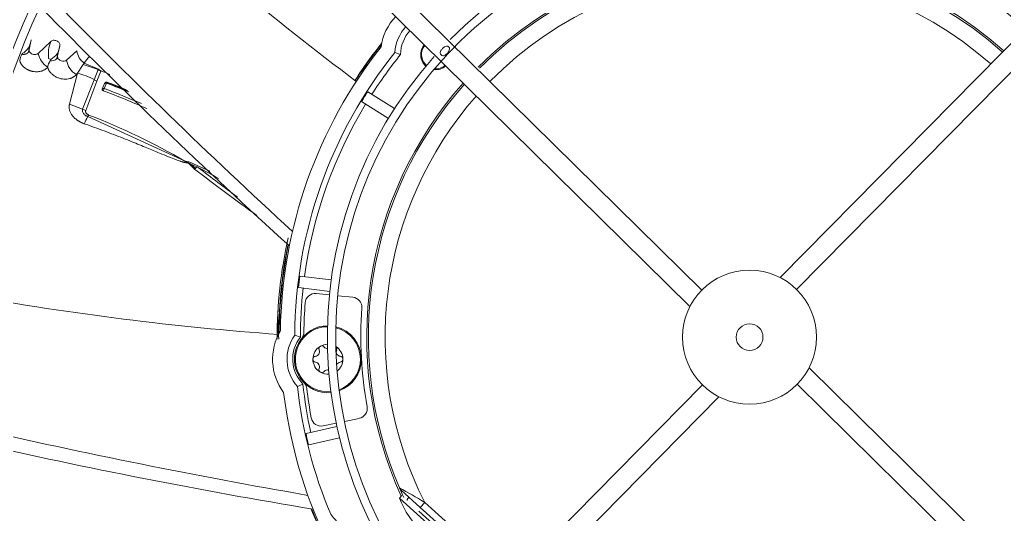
# Model space of a CAD drawing. Header units: millimetres. Extents: x 113490 to 142599, y -20467 to 115.
# Drawn here: x 129887.5 to 130181.2, y -11412.9 to -11265.2 of the extents above; entities that cross this region are included whole.
import ezdxf

# ---------------------------------------------------------------- set-up
doc = ezdxf.new("R2010")
doc.units = ezdxf.units.MM
doc.layers.add('DV3_0', color=7, linetype='Continuous')

msp = doc.modelspace()

# ---------------------------------------------------------------- linework, layer by layer
at = {"layer": 'DV3_0', "color": 7, "linetype": 'Continuous', "lineweight": 15}
for p, q in [((129745.01, -11013.2), (130087.44, -11350.87)), ((130091, -11345.95), (129752.7, -11012.35)), ((130264.86, -11189.57), (130114.36, -11342.19)), ((130119.28, -11345.75), (130269.19, -11193.73)), ((129890.05, -11274.98), (129890.52, -11272.74)), ((129890.87, -11271.22), (129890.27, -11274.11)), ((129892.99, -11275.3), (129896.72, -11271.74)), ((129898.75, -11276.07), (129899.43, -11273)), ((129888.23, -11275.34), (129888.13, -11275.55)), ((129898.54, -11276.85), (129899.06, -11274.56)), ((129904.53, -11274.56), (129901.45, -11277.33)), ((130001.1, -11275.66), (129999.42, -11275.04)), ((129896.07, -11276.83), (129896.72, -11277.12)), ((129896.72, -11277.12), (129896.54, -11277.48)), ((129904.71, -11281.22), (129906.41, -11278.65)), ((129906.68, -11278.22), (129910.92, -11280.01)), ((129910.87, -11280.15), (129909.66, -11283.15)), ((129911.69, -11280.62), (129910.44, -11283.56)), ((129910.92, -11280.01), (129910.87, -11280.15)), ((129910.93, -11279.97), (129910.92, -11280.01)), ((129911.72, -11280.54), (129911.69, -11280.62)), ((129911.73, -11280.53), (129911.72, -11280.54)), ((129909.66, -11283.15), (129906.24, -11291.94)), ((129910.44, -11283.56), (129907.16, -11292.35)), ((129912.1, -11285.95), (129912.8, -11284.34)), ((129912.66, -11285.79), (129913.36, -11284.18)), ((129913.43, -11284.05), (129913.54, -11283.89)), ((129991.32, -11286.74), (129999.32, -11291.74)), ((129906.24, -11291.94), (129902.3, -11290.49)), ((129989.46, -11289.71), (129997.47, -11294.71)), ((129907.16, -11292.35), (129906.24, -11291.94)), ((129908.07, -11293.69), (129907.78, -11294.16)), ((129937.91, -11308.16), (129938.08, -11308.39)), ((129938.19, -11308.2), (129938.27, -11308.29)), ((129938.19, -11308.2), (129938.34, -11308.26)), ((129938.34, -11308.26), (129938.5, -11308.32)), ((129938.08, -11308.39), (129939.62, -11309.83)), ((129938.5, -11308.32), (129939.88, -11309.61)), ((129971.03, -11341.75), (129980.4, -11342.9)), ((129970.61, -11345.22), (129979.98, -11346.37)), ((129975.93, -11346.97), (129979.87, -11347.37)), ((129982.36, -11347.62), (129986.87, -11348.07)), ((129971.24, -11359.99), (129969.54, -11359.42)), ((130432.33, -11674.11), (130123.04, -11369.11)), ((130091.2, -11374.23), (129757.6, -11712.53)), ((129971.97, -11374), (129970.34, -11374.75)), ((130119.48, -11374.03), (130428.15, -11678.41)), ((129758.45, -11720.21), (130096.11, -11377.79)), ((129988.77, -11384.22), (129984.33, -11385.14)), ((129972.89, -11388.75), (129982.09, -11386.63)), ((129981.88, -11385.65), (129978, -11386.46)), ((129973.68, -11392.16), (129982.87, -11390.04)), ((130001.43, -11407.28), (130000.76, -11408.02)), ((130019.34, -11424.75), (130000.76, -11408.02)), ((130001.24, -11405.62), (130006.97, -11410.78)), ((130006.97, -11410.78), (130032.49, -11433.76)), ((130006.57, -11411.9), (130020.01, -11424.01))]:
    msp.add_line(p, q, dxfattribs=at)
at = {"layer": 'DV3_0', "color": 7, "linetype": 'Continuous', "lineweight": 20}
for p, q in [((129906.4, -11278.65), (129906.68, -11278.22)), ((129910.87, -11280.15), (129906.41, -11278.65)), ((129902.3, -11290.49), (129904.71, -11281.22)), ((129907.78, -11294.16), (129936.78, -11307.48)), ((129936.78, -11307.48), (129936.77, -11307.89)), ((129936.78, -11307.48), (129937.32, -11307.78)), ((129936.78, -11307.48), (129937.88, -11307.69)), ((129937.32, -11307.78), (129937.87, -11308.09)), ((129937.87, -11308.09), (129937.88, -11307.69)), ((129937.87, -11308.09), (129937.91, -11308.16)), ((129938.01, -11308.14), (129937.91, -11308.16)), ((129938.01, -11308.14), (129938.19, -11308.2)), ((129938.34, -11308.26), (129938.27, -11308.29)), ((129938.27, -11308.29), (129938.08, -11308.39)), ((129939.88, -11309.61), (129939.62, -11309.83)), ((129940.37, -11309.18), (129940.74, -11309.37)), ((130008.31, -11409.3), (130006.97, -11410.78)), ((130008.31, -11409.3), (130033.9, -11432.34))]:
    msp.add_line(p, q, dxfattribs=at)
at = {"layer": 'DV3_0', "color": 7, "linetype": 'Continuous', "lineweight": 15}
for radius in [20, 4]:
    msp.add_circle((130105.24, -11359.99), radius, dxfattribs=at)
for centre, radius, start, end in [((130105.24, -11359.99), 236, 136.9648, 225.2631), ((130105.24, -11359.99), 233.5, 136.5342, 225.7814), ((130510.63, -10585.4), 872.25, 227.0594, 233.1795), ((130105.24, -11359.99), 126, 48.3991, 135.1791), ((130105.24, -11359.99), 123.5, 90, 135.9997), ((130105.24, -11359.99), 123.5, 48.3006, 90), ((130105.24, -11359.99), 114.25, 48.4114, 135.1695), ((130105.24, -11359.99), 113.75, 48.4247, 135.086), ((131269.48, -9914.21), 1921.39, 224.37443, 227.39583), ((131205.25, -9969.73), 1840.9, 224.58153, 227.76772), ((130011.6, -11275.68), 16.5, 136.3964, 171.8862), ((130011.6, -11275.68), 12.2, 136.7471, 176.9852), ((130011.6, -11275.68), 10.5, 136.9653, 179.8902), ((129885.69, -11270.81), 5.2, 299.2753, 355.4657), ((129907.09, -11275.67), 11.09, 159.2633, 186.0082), ((129894.28, -11272.56), 5.17, 298.1501, 355.1477), ((130105.24, -11359.99), 140.5, 141.3912, 146.9012), ((130011.6, -11275.68), 4.5, 138, 228), ((130011.6, -11275.68), 4.25, 139.2681, 228.9663), ((129893.37, -11278.5), 6.02, 150.6073, 169.7649), ((129899.01, -11274.12), 6.14, 191.0857, 238.4637), ((129910.1, -11273.74), 5.64, 188.4366, 232.6429), ((130105.24, -11359.99), 140, 141.7677, 179.2323), ((130105.24, -11359.99), 135.7, 141.2429, 179.7571), ((130105.24, -11359.99), 134, 140.9991, 147.2517), ((130105.24, -11359.99), 123.5, 135.9997, 137.2092), ((129901.83, -11280.65), 6.17, 149.0264, 167.8628), ((129907.23, -11276.58), 5.82, 187.3222, 240.049), ((130105.24, -11359.99), 126, 138.321, 225.2028), ((130105.24, -11359.99), 123.5, 137.2092, 226.1082), ((130011.6, -11275.68), 4.25, 264.8173, 311.5341), ((130060.59, -11428.26), 214.29, 136.6703, 136.8213), ((129827.67, -11494), 229.43, 67.8122, 68.5066), ((130011.6, -11275.68), 4.5, 262.604, 311.7492), ((129913.26, -11284.5), 0.483, 68.6251, 160.5796), ((129914.19, -11284.54), 0.903, 146.9279, 156.6786), ((129837.49, -11485.99), 215.6, 67.4926, 69.3956), ((129837.64, -11485.44), 215.18, 67.5838, 69.3759), ((129838.01, -11483.97), 213.86, 67.6827, 69.3175), ((130105.24, -11359.99), 114.25, 138.4114, 204.5312), ((130105.24, -11359.99), 113.75, 138.4247, 203.2684), ((129917.33, -11287.9), 5.12, 155.7254, 163.7053), ((129836.22, -11490.55), 217.85, 65.8506, 69.5295), ((129836.36, -11490.28), 218.26, 66.3808, 69.5382), ((130105.24, -11359.99), 134, 148.7483, 172.2517), ((129938.11, -11310.7), 34.54, 151.3925, 155.3449), ((129937.02, -11311.12), 3.15, 71.5892, 74.3028), ((130096.87, -11359.92), 132.6, 167.1218, 180.2811), ((130105.24, -11359.99), 140.5, 168.7601, 179.5273), ((130105.24, -11359.99), 134, 173.7483, 180.0009), ((130027.5, -10489.2), 872.25, 259.76861, 265.86893), ((129975.63, -11349.95), 3, 84.25, 175.5723), ((129986.57, -11351.06), 3, 355.6946, 84.25), ((130007.91, -11355.22), 43.48, 175.7427, 187.0743), ((130105.24, -11359.99), 133, 175.5723, 179.3637), ((130105.24, -11359.99), 116, 175.6946, 190.3054), ((129979.41, -11366.58), 16.5, 149.1138, 216.8862), ((129979.41, -11366.58), 10, 90, 275.2742), ((129979.41, -11366.58), 10, 0, 76.3095), ((129979.41, -11366.58), 12.2, 144.0148, 221.9852), ((129979.41, -11366.58), 10.5, 141.1098, 224.8902), ((129969.25, -11358.48), 3, 321.432, 359.3637), ((129979.41, -11366.58), 4.47, 120, 180), ((129975.54, -11364.35), 1.36, 277.5224, 22.4776), ((129977.62, -11363.48), 0.895, 120, 202.4776), ((129979.41, -11366.58), 4.48, 91.9825, 120), ((129977.62, -11363.48), 0.895, 37.5224, 120), ((129979.41, -11362.11), 1.36, 217.5224, 264.745), ((129979.41, -11366.58), 4.48, 0, 58.1887), ((129981.2, -11363.48), 0.895, 337.5224, 50.5125), ((129983.29, -11364.35), 1.36, 157.5224, 262.4776), ((129975.83, -11366.58), 0.895, 97.5224, 180), ((129979.41, -11366.58), 4.48, 180, 240), ((129975.83, -11366.58), 0.895, 180, 262.4776), ((129979.41, -11366.58), 4.48, 307.8113, 0), ((129979.41, -11366.58), 10, 289.6905, 0), ((129982.99, -11366.58), 0.895, 0, 82.4776), ((129982.99, -11366.58), 0.895, 277.5224, 0), ((129975.54, -11368.82), 1.36, 337.5224, 82.4776), ((129977.62, -11369.69), 0.895, 157.5224, 240), ((129979.41, -11371.06), 1.36, 81.428, 142.4776), ((129983.29, -11368.82), 1.36, 97.5224, 158.4565), ((129977.62, -11369.69), 0.895, 240, 322.4776), ((129979.41, -11366.58), 4.48, 240, 274.0175), ((130105.24, -11359.99), 135.7, 186.2429, 202.9304), ((130105.24, -11359.99), 134, 185.9991, 192.2517), ((129970.15, -11375.71), 3, 6.6363, 44.568), ((130105.24, -11359.99), 133, 186.6363, 190.4277), ((130105.24, -11359.99), 140, 186.7677, 203.7505), ((129988.16, -11381.28), 3, 281.75, 10.3054), ((129977.39, -11383.52), 3, 190.4277, 281.75), ((130303.03, -9514.29), 1921.39, 257.09501, 260.12283), ((130279, -9595.72), 1840.9, 257.29812, 260.49472), ((130105.24, -11359.99), 113.75, 203.2684, 204.8619), ((130026.48, -11398.15), 27.54, 201.0085, 226.9598), ((130003.71, -11408.61), 0.667, 79.7797, 190.9881), ((130105.24, -11359.99), 140.5, 201.4447, 207.9333)]:
    msp.add_arc(centre, radius, start, end, dxfattribs=at)
at = {"layer": 'DV3_0', "color": 7, "linetype": 'Continuous', "lineweight": 20}
for centre, radius, start, end in [((130105.24, -11359.99), 108.75, 48.5638, 135.4011), ((130105.24, -11359.99), 140.35, 141.5068, 146.9448), ((129915.82, -11284.02), 10.82, 133.4767, 147.5853), ((129900.08, -11300.43), 19.76, 61.0068, 76.4573), ((129912.69, -11277.92), 2.88, 230.996, 249.7015), ((129912.96, -11277.81), 3, 227.0792, 245.6013), ((129913, -11277.86), 2.96, 225.694, 244.6308), ((129911.41, -11280.74), 2.98, 233.9494, 251.079), ((130105.24, -11359.99), 108.75, 138.5638, 206.9605), ((129832.94, -11486.91), 207.31, 59.9431, 68.752), ((129907.82, -11466.82), 161.55, 79.2786, 79.6761), ((129884.26, -11439.35), 142.16, 65.0797, 67.84), ((129923.85, -11342.78), 37.44, 63.8071, 66.9621), ((130396.56, -10716.38), 748.98, 232.40465, 234.17794), ((130444.25, -10655.75), 825.07, 232.3917, 233.40913), ((129845.44, -11491.98), 205.99, 60.5447, 62.4419), ((130105.24, -11359.99), 140.35, 168.7119, 179.5033), ((129979.41, -11366.58), 9.71, 90, 275.2074), ((129979.41, -11366.58), 9.71, 0, 75.9306), ((129979.41, -11366.58), 9.71, 290.0694, 0), ((129630.71, -12054.54), 747.61, 59.66409, 60.33376), ((130105.24, -11359.99), 140.35, 201.48, 204.54)]:
    msp.add_arc(centre, radius, start, end, dxfattribs=at)
at = {"layer": 'DV3_0', "color": 7, "linetype": 'Continuous', "lineweight": 15}
for centre, major_axis, ratio, start_param, end_param in [((129993.83, -11290.37), (11.56, 18.5), 0.186545, 1.490488, 1.651105), ((129974.85, -11343.98), (2.66, 21.65), 0.186545, 1.490488, 1.651105), ((129977.23, -11389.54), (-4.91, 21.26), 0.186545, 1.490488, 1.651105), ((141709.75, 1586.76), (-11716.76, -13012.77), 0.087151, -0.011968, -0.009675)]:
    msp.add_ellipse(centre, major_axis=major_axis, ratio=ratio, start_param=start_param, end_param=end_param, dxfattribs=at)
at = {"layer": 'DV3_0', "color": 7, "linetype": 'Continuous', "lineweight": 20}
msp.add_ellipse((129947.04, -11283.9), major_axis=(-22.75, -32.05), ratio=0.299104, start_param=0.877808, end_param=0.898526, dxfattribs=at)
at = {"layer": 'DV3_0', "color": 7, "linetype": 'Continuous', "lineweight": 15}
for points, knots in [([(129899.43, -11273), (129899.46, -11272.88), (129899.46, -11272.6), (129899.29, -11272.18), (129898.94, -11271.81), (129898.48, -11271.53), (129897.96, -11271.39), (129897.47, -11271.39), (129897.05, -11271.5), (129896.82, -11271.65), (129896.72, -11271.74)], [0, 0, 0, 0, 0.124936, 0.249948, 0.37496, 0.499972, 0.624983, 0.749995, 0.875007, 1, 1, 1, 1]), ([(129888.13, -11275.55), (129888.18, -11275.56), (129888.26, -11275.58), (129888.4, -11275.59), (129888.53, -11275.6), (129888.66, -11275.6), (129888.79, -11275.59), (129888.91, -11275.58), (129889.04, -11275.56), (129889.16, -11275.53), (129889.27, -11275.5), (129889.38, -11275.46), (129889.49, -11275.42), (129889.59, -11275.36), (129889.68, -11275.31), (129889.77, -11275.24), (129889.86, -11275.17), (129889.93, -11275.1), (129890, -11275.02), (129890.06, -11274.93), (129890.12, -11274.84), (129890.17, -11274.75), (129890.21, -11274.65), (129890.24, -11274.55), (129890.26, -11274.44), (129890.27, -11274.33), (129890.28, -11274.22), (129890.28, -11274.15), (129890.27, -11274.11)], [0, 0, 0, 0, 0.036418, 0.072901, 0.109493, 0.146225, 0.183122, 0.220199, 0.257467, 0.29493, 0.332591, 0.370449, 0.408503, 0.446754, 0.485203, 0.523858, 0.562717, 0.601777, 0.641023, 0.680442, 0.720013, 0.759719, 0.799541, 0.839463, 0.879472, 0.919563, 0.959735, 1, 1, 1, 1]), ([(129890.27, -11274.11), (129890.27, -11274.17), (129890.25, -11274.3), (129890.28, -11274.57), (129890.43, -11274.91), (129890.78, -11275.27), (129891.25, -11275.53), (129891.77, -11275.66), (129892.26, -11275.65), (129892.61, -11275.55), (129892.85, -11275.42), (129892.94, -11275.34), (129892.99, -11275.3)], [0, 0, 0, 0, 0.059901, 0.12047, 0.249355, 0.384502, 0.523872, 0.659169, 0.781173, 0.892517, 0.946449, 1, 1, 1, 1]), ([(130013.2, -11275.78), (130013.16, -11275.73), (130013.08, -11275.64), (130012.96, -11275.4), (130012.92, -11274.99), (130013.1, -11274.54), (130013.36, -11274.15), (130013.63, -11273.84), (130013.93, -11273.55), (130014.29, -11273.28), (130014.71, -11273.1), (130015.1, -11273.13), (130015.34, -11273.24), (130015.43, -11273.32), (130015.47, -11273.36)], [0, 0, 0, 0, 0.040717, 0.082601, 0.183674, 0.325225, 0.413967, 0.5088, 0.602375, 0.688214, 0.822702, 0.918959, 0.959862, 1, 1, 1, 1]), ([(130015.47, -11273.36), (130015.51, -11273.4), (130015.6, -11273.49), (130015.71, -11273.73), (130015.75, -11274.14), (130015.57, -11274.58), (130015.3, -11274.97), (130014.95, -11275.38), (130014.49, -11275.79), (130013.96, -11276.03), (130013.57, -11276), (130013.34, -11275.89), (130013.25, -11275.82), (130013.2, -11275.78)], [0, 0, 0, 0, 0.040646, 0.082274, 0.181944, 0.323646, 0.41357, 0.509807, 0.690903, 0.824258, 0.919018, 0.959797, 1, 1, 1, 1]), ([(129887.45, -11277.44), (129887.47, -11277.49), (129887.5, -11277.6), (129887.55, -11277.76), (129887.61, -11277.92), (129887.68, -11278.08), (129887.76, -11278.23), (129887.84, -11278.38), (129887.93, -11278.52), (129888.03, -11278.66), (129888.13, -11278.79), (129888.23, -11278.92), (129888.34, -11279.05), (129888.45, -11279.17), (129888.57, -11279.29), (129888.69, -11279.4), (129888.81, -11279.5), (129888.94, -11279.6), (129889.07, -11279.7), (129889.2, -11279.79), (129889.33, -11279.88), (129889.46, -11279.96), (129889.6, -11280.04), (129889.73, -11280.12), (129889.87, -11280.19), (129890, -11280.25), (129890.14, -11280.31), (129890.27, -11280.37), (129890.41, -11280.42), (129890.54, -11280.47), (129890.68, -11280.51), (129890.81, -11280.56), (129890.94, -11280.59), (129891.07, -11280.63), (129891.2, -11280.66), (129891.32, -11280.68), (129891.64, -11280.74), (129892.14, -11280.8), (129892.81, -11280.8), (129893.44, -11280.72), (129893.94, -11280.6), (129894.32, -11280.46), (129894.62, -11280.32), (129894.9, -11280.17), (129895.16, -11280), (129895.4, -11279.8), (129895.61, -11279.59), (129895.74, -11279.44), (129895.8, -11279.36)], [0, 0, 0, 0, 0.018494, 0.036794, 0.054904, 0.072829, 0.090574, 0.108139, 0.12552, 0.142715, 0.159724, 0.176546, 0.19318, 0.209627, 0.225889, 0.241965, 0.257853, 0.273549, 0.289049, 0.304351, 0.319453, 0.334354, 0.349052, 0.363545, 0.377834, 0.391919, 0.405799, 0.419467, 0.432916, 0.446141, 0.45914, 0.471909, 0.484449, 0.496758, 0.508837, 0.520687, 0.532311, 0.597667, 0.660015, 0.719165, 0.775243, 0.807872, 0.84032, 0.872579, 0.904661, 0.936593, 0.968377, 1, 1, 1, 1]), ([(129896.54, -11277.48), (129897.17, -11277.55), (129897.76, -11277.44), (129898.58, -11276.92), (129898.8, -11276.51), (129898.75, -11276.07)], [0, 0, 0, 0, 0.5, 0.5, 1, 1, 1, 1]), ([(129901.45, -11277.33), (129901.1, -11277.63), (129900.49, -11277.74), (129899.56, -11277.43), (129899.25, -11277.25), (129898.81, -11276.73), (129898.68, -11276.39), (129898.75, -11276.07)], [0, 0, 0, 0, 0.5, 0.5, 0.75, 0.75, 1, 1, 1, 1]), ([(129904.32, -11281.63), (129904.28, -11281.68), (129904.2, -11281.77), (129904.07, -11281.9), (129903.94, -11282.02), (129903.8, -11282.14), (129903.65, -11282.25), (129903.49, -11282.35), (129903.33, -11282.45), (129903.16, -11282.54), (129902.98, -11282.62), (129902.8, -11282.69), (129902.61, -11282.76), (129902.2, -11282.88), (129901.56, -11283), (129900.65, -11283.01), (129899.72, -11282.87), (129898.78, -11282.58), (129897.9, -11282.14), (129897.27, -11281.67), (129896.85, -11281.27), (129896.59, -11280.98), (129896.37, -11280.68), (129896.17, -11280.37), (129896.01, -11280.05), (129895.89, -11279.71), (129895.83, -11279.48), (129895.8, -11279.36)], [0, 0, 0, 0, 0.019214, 0.038219, 0.057067, 0.075807, 0.094491, 0.113172, 0.131901, 0.15073, 0.16971, 0.18889, 0.208318, 0.22804, 0.309319, 0.38993, 0.473117, 0.562631, 0.650642, 0.740836, 0.778902, 0.816141, 0.852828, 0.889255, 0.925725, 0.96254, 1, 1, 1, 1]), ([(129912.8, -11284.34), (129912.81, -11284.31), (129912.84, -11284.26), (129912.88, -11284.19), (129912.93, -11284.12), (129913, -11284.05), (129913.09, -11283.97), (129913.2, -11283.91), (129913.32, -11283.87), (129913.44, -11283.86), (129913.51, -11283.88), (129913.54, -11283.89)], [0, 0, 0, 0, 0.099423, 0.197161, 0.293852, 0.390154, 0.537891, 0.671317, 0.795552, 0.901539, 1, 1, 1, 1]), ([(129913.36, -11284.18), (129913.24, -11284.14), (129913.1, -11284.13), (129912.9, -11284.19), (129912.82, -11284.25), (129912.8, -11284.34)], [0, 0, 0, 0, 0.5, 0.5, 1, 1, 1, 1]), ([(129912.41, -11286.46), (129912.39, -11286.45), (129912.35, -11286.44), (129912.29, -11286.4), (129912.23, -11286.36), (129912.17, -11286.31), (129912.12, -11286.23), (129912.08, -11286.14), (129912.07, -11286.04), (129912.09, -11285.98), (129912.1, -11285.95)], [0, 0, 0, 0, 0.08673, 0.173523, 0.261862, 0.392311, 0.520504, 0.685135, 0.840872, 1, 1, 1, 1]), ([(129912.66, -11285.79), (129912.64, -11285.78), (129912.6, -11285.77), (129912.55, -11285.76), (129912.51, -11285.75), (129912.45, -11285.75), (129912.38, -11285.75), (129912.28, -11285.77), (129912.2, -11285.81), (129912.13, -11285.87), (129912.11, -11285.93), (129912.1, -11285.95)], [0, 0, 0, 0, 0.075151, 0.140751, 0.196811, 0.243355, 0.374481, 0.490529, 0.673545, 0.839828, 1, 1, 1, 1])]:
    msp.add_open_spline(points, degree=3, knots=knots, dxfattribs=at)
for points in [[(129890.35, -11274.67), (129890.25, -11274.87), (129890.15, -11274.96), (129890.03, -11274.96)], [(129898.8, -11276.6), (129898.71, -11276.82), (129898.6, -11276.92), (129898.49, -11276.9)]]:
    msp.add_open_spline(points, degree=3, dxfattribs=at)
at = {"layer": 'DV3_0', "color": 7, "linetype": 'Continuous', "lineweight": 20}
for points, knots in [([(129906.71, -11296.29), (129906.63, -11296.26), (129906.46, -11296.2), (129906.21, -11296.1), (129905.97, -11296), (129905.73, -11295.88), (129905.49, -11295.76), (129905.26, -11295.64), (129905.04, -11295.5), (129904.82, -11295.36), (129904.52, -11295.16), (129904.15, -11294.88), (129903.74, -11294.51), (129903.38, -11294.13), (129902.96, -11293.61), (129902.64, -11293.06), (129902.41, -11292.51), (129902.29, -11292.09), (129902.22, -11291.68), (129902.2, -11291.32), (129902.21, -11291.01), (129902.24, -11290.75), (129902.28, -11290.58), (129902.3, -11290.49)], [0, 0, 0, 0, 0.030591, 0.060981, 0.091213, 0.121333, 0.151385, 0.181415, 0.21147, 0.241596, 0.271838, 0.338634, 0.405006, 0.468844, 0.532049, 0.654008, 0.713418, 0.772516, 0.830305, 0.88782, 0.925497, 0.962841, 1, 1, 1, 1]), ([(129906.24, -11291.94), (129906.23, -11291.97), (129906.21, -11292.02), (129906.19, -11292.13), (129906.17, -11292.33), (129906.2, -11292.65), (129906.35, -11293.02), (129906.57, -11293.34), (129906.82, -11293.6), (129907.09, -11293.81), (129907.34, -11293.97), (129907.57, -11294.08), (129907.72, -11294.14), (129907.78, -11294.16)], [0, 0, 0, 0, 0.031138, 0.062258, 0.127088, 0.261874, 0.423912, 0.543304, 0.658105, 0.77088, 0.859529, 0.935948, 1, 1, 1, 1]), ([(129907.16, -11292.35), (129907.15, -11292.38), (129907.14, -11292.42), (129907.12, -11292.5), (129907.12, -11292.57), (129907.12, -11292.65), (129907.13, -11292.77), (129907.18, -11292.92), (129907.28, -11293.11), (129907.43, -11293.29), (129907.59, -11293.43), (129907.76, -11293.54), (129907.91, -11293.63), (129908.02, -11293.67), (129908.07, -11293.69)], [0, 0, 0, 0, 0.047505, 0.094904, 0.142513, 0.190643, 0.239596, 0.361577, 0.484381, 0.609898, 0.738056, 0.82598, 0.912883, 1, 1, 1, 1]), ([(129936.77, -11307.89), (129936.71, -11307.88), (129936.58, -11307.85), (129936.38, -11307.8), (129936.16, -11307.74), (129935.93, -11307.68), (129935.67, -11307.6), (129935.28, -11307.47), (129934.73, -11307.28), (129933.55, -11306.84), (129931.69, -11306.1), (129928.83, -11304.92), (129925.19, -11303.4), (129921.56, -11301.92), (129918.26, -11300.6), (129915.52, -11299.53), (129912.67, -11298.45), (129909.73, -11297.37), (129907.73, -11296.65), (129906.71, -11296.29)], [0, 0, 0, 0, 0.005834, 0.012254, 0.019269, 0.026886, 0.035112, 0.043948, 0.065185, 0.089468, 0.161123, 0.251243, 0.377232, 0.527894, 0.616412, 0.707884, 0.8023, 0.899668, 1, 1, 1, 1])]:
    msp.add_open_spline(points, degree=3, knots=knots, dxfattribs=at)
msp.add_rational_spline([(130000.74, -11404.93), (130000.86, -11405.2), (130001.03, -11405.43), (130001.24, -11405.62)], [1.03194473008, 1.06000282083, 1.10654415877, 1.17156874389], degree=3, dxfattribs=at)

doc.saveas('drawing.dxf')
